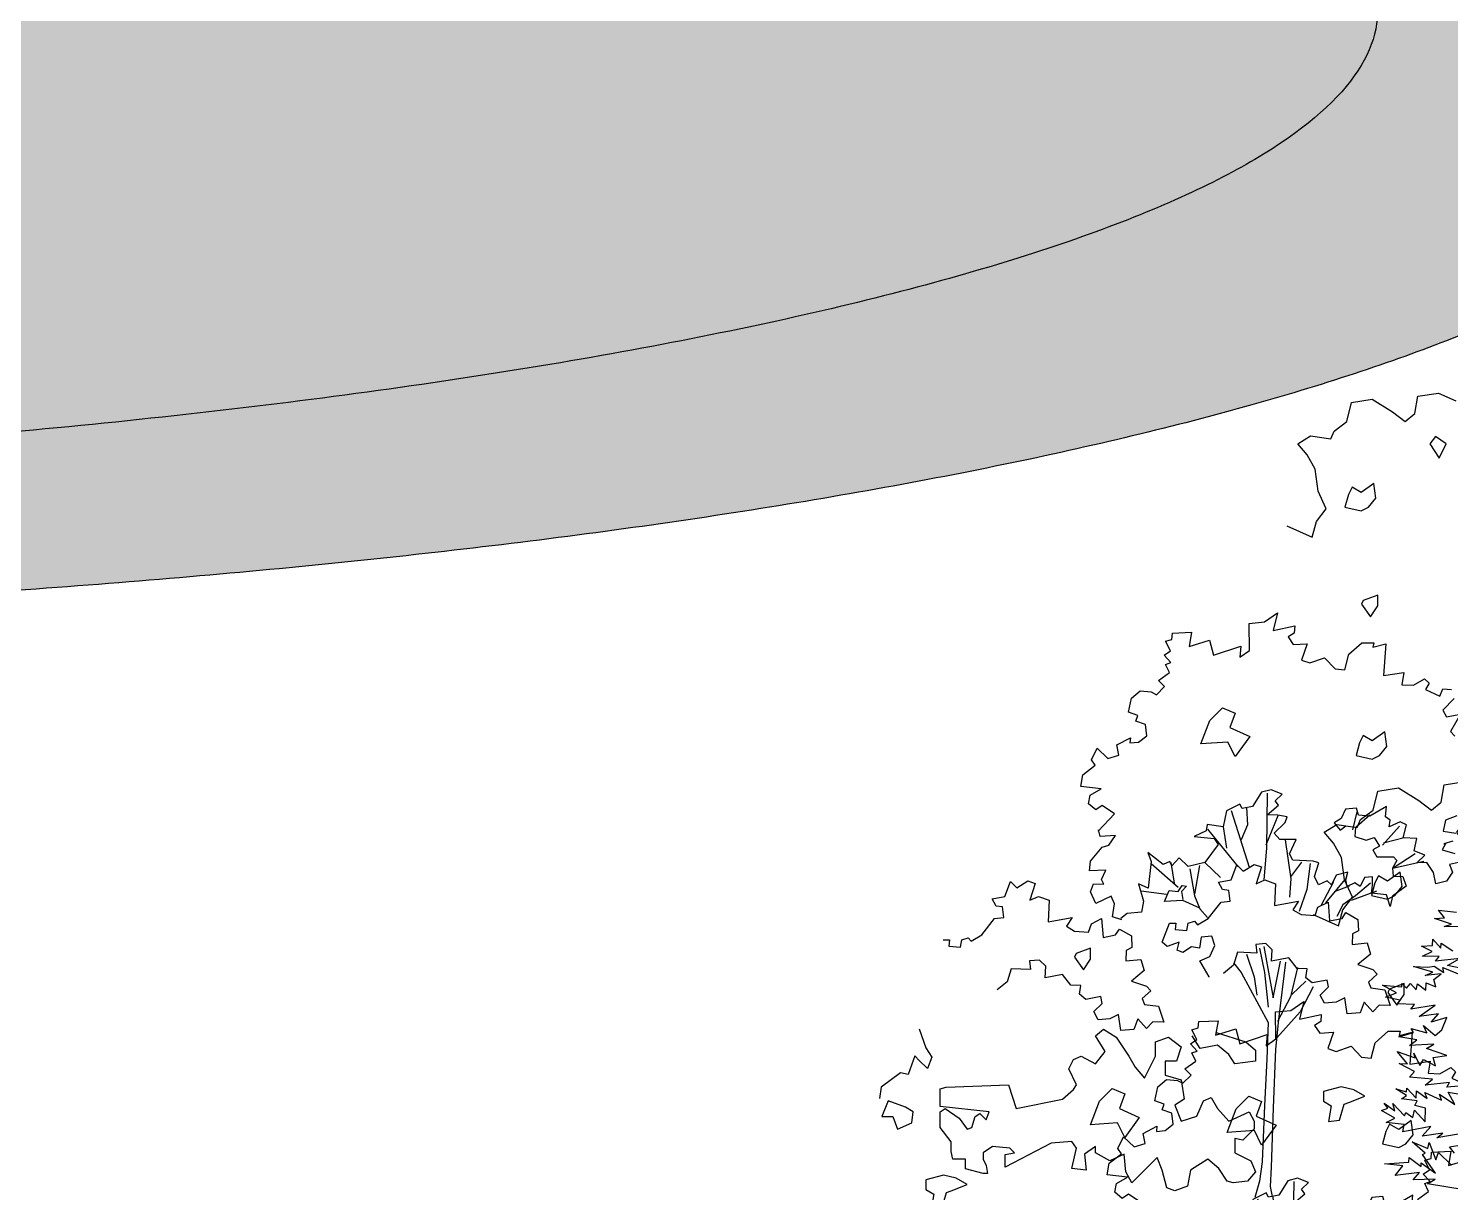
# Model space of a CAD drawing. Header units: inches. Extents: x 11.9 to 85.3, y 21.1 to 37.4.
# Drawn here: x 65.37 to 66.767, y 23.269 to 24.413 of the extents above; entities that cross this region are included whole.
import ezdxf

# ---------------------------------------------------------------- set-up
doc = ezdxf.new("R2010")
doc.units = ezdxf.units.IN
doc.header["$MEASUREMENT"] = 0
doc.layers.add('CAY', color=94, linetype='Continuous')
doc.layers.add('CAY-3', color=61, linetype='Continuous')

# ---------------------------------------------------------------- blocks, each defined once
blk = doc.blocks.new('A$C76451831')
at = {"layer": 'CAY'}
for p, q in [((1178, 1895), (1223.4, 1902.1)), ((1223.4, 1902.1), (1261.1, 1885)), ((1022.3, 1839.6), (1033, 1881.5)), ((1033, 1881.5), (1077.8, 1888.5)), ((1077.8, 1888.5), (1122.6, 1860.8)), ((1171.5, 1857.3), (1178, 1895)), ((994.6, 1818.9), (1022.3, 1839.6)), ((1122.6, 1860.8), (1150.3, 1839.6)), ((1150.3, 1839.6), (1171.5, 1857.3)), ((915, 1791.2), (942.7, 1808.3)), ((942.7, 1808.3), (987.6, 1801.8)), ((987.6, 1801.8), (994.6, 1818.9)), ((935.7, 1767), (915, 1791.2)), ((953.4, 1735.8), (935.7, 1767)), ((959.8, 1687.4), (953.4, 1735.8)), ((977.5, 1649), (959.8, 1687.4)), ((946.3, 1586.5), (956.3, 1621.3)), ((956.3, 1621.3), (977.5, 1649)), ((890.9, 1611.3), (946.3, 1586.5))]:
    blk.add_line(p, q, dxfattribs=at)
for points in [[(4296.2, 2058.5), (4320.4, 2075.3), (4312, 2093.3), (4323.6, 2097.5), (4308.8, 2113.3), (4322.5, 2122.8), (4312, 2143.9), (4325.7, 2148.1), (4326.7, 2161.8), (4368.9, 2163.9), (4363.7, 2132.3), (4408, 2146)], [(530, 749.3), (509.9, 755.6), (514.2, 784.1), (506.8, 800.9), (473, 785.1), (461.4, 810.4), (467.7, 828.4), (490.9, 827.3), (485.7, 837.9), (495.2, 857.9), (459.3, 856.8), (461.4, 877.9), (486.7, 908.5), (501.5, 912.7), (516.3, 933.8), (482.5, 931.7), (479.3, 946.5), (478.3, 943.3), (514.2, 981.3), (486.7, 999.2), (473, 989.7), (457.2, 1003.4), (460.4, 1022.4), (484.6, 1036.1), (440.3, 1041.4), (444.5, 1066.7), (472, 1087.8), (463.5, 1099.4), (476.2, 1124.7), (499.4, 1102.6), (523.6, 1110), (519.4, 1132.1), (549, 1147.9), (547.9, 1136.3), (566.9, 1138.4), (584.8, 1152.1), (581.7, 1176.4), (560.6, 1183.8), (564.8, 1196.4), (544.7, 1203.8), (551.1, 1234.4), (570.1, 1250.2), (594.3, 1248.1), (605.9, 1241.8), (623.8, 1259.7), (610.1, 1273.4), (634.4, 1290.3), (625.9, 1308.2), (637.6, 1312.5), (622.8, 1328.3), (636.5, 1337.8), (625.9, 1358.9), (639.7, 1363.1), (640.7, 1376.8), (682.9, 1378.9), (677.6, 1347.3), (721.9, 1361), (730.4, 1328.3), (790.5, 1348.3), (788.4, 1324.1), (809.5, 1338.8), (808.4, 1397.9), (842.2, 1401.1), (870.6, 1421.1), (861.1, 1382.1), (908.6, 1392.6), (907.6, 1376.8), (893.8, 1368.4), (905.4, 1351.5), (936, 1353.6), (923.4, 1317.7), (941.3, 1311.4), (974, 1323), (997.2, 1298.7), (1018.3, 1296.6), (1026.7, 1330.4), (1055.2, 1355.7), (1081.6, 1355.7), (1079.5, 1346.2), (1107.9, 1353.6), (1102.7, 1284), (1147, 1290.3), (1142.7, 1263.9), (1168.1, 1262.9), (1192.3, 1276.6), (1202.9, 1267.1), (1194.4, 1253.4), (1226.1, 1238.6), (1232.4, 1254.5), (1251.4, 1253.4)], [(1257.7, 1233.4), (1232.4, 1208), (1240.8, 1193.3), (1271.4, 1199.6), (1249.3, 1161.6), (1258.8, 1151.1)], [(1263, 977.1), (1238.7, 967.6), (1233.4, 943.3), (1260.9, 939.1)], [(1254.5, 921.2), (1234.5, 915.9), (1238.7, 915.9), (1231.3, 902.2), (1258.8, 894.8)], [(1267.2, 874.8), (1247.2, 870.5), (1253.5, 853.7)], [(1279.1, 158.1), (1199.4, 171.8), (1216.1, 181.6), (1168, 180.6), (1181.7, 196.4), (1128.5, 190.1), (1145, 210.9), (1105.3, 215), (1158.5, 218.6), (1158.8, 229), (1184.9, 209.5), (1185.2, 217.6), (1216.5, 195.2), (1188.5, 236.1), (1194, 238.6), (1165.5, 263.2), (1199.8, 248.8), (1202.6, 261.9), (1217.6, 224.2), (1223.1, 239.9), (1251.6, 212.6)], [(1257.9, 238.7), (1247.6, 252.6), (1274.4, 257.1)], [(1283.5, 283.1), (1219.2, 272.2), (1232.7, 282.1), (1187.2, 276), (1206.5, 296.7), (1144.9, 285.2), (1148.2, 301.4), (1108.5, 305.5), (1127.4, 315.3), (1098.5, 332.2), (1112.3, 337.1), (1104.5, 348.3), (1127.9, 331.1), (1123.1, 347.6), (1148.9, 320), (1151.8, 327.6), (1167.3, 316.6), (1170.6, 332.4), (1193.7, 307.5), (1194.8, 337), (1171, 343.2), (1176.8, 353.5), (1142, 357.4), (1153.2, 365.2), (1129.6, 379.1), (1153.4, 372.9), (1153.7, 381), (1174.2, 359), (1174.8, 374.8), (1198.2, 358.2), (1193.2, 371.5), (1229.8, 354.3), (1225.3, 367.6), (1258.9, 345.2), (1244, 372.4), (1302.2, 362.7)], [(1311.2, 388.7), (1241.7, 383.4), (1247.5, 393.6), (1193.8, 387.8), (1210.1, 400.4), (1160, 404.8), (1170.8, 417.6), (1137, 434.6), (1155.6, 434), (1132.5, 461.5), (1171.9, 447), (1169.5, 457.5), (1182.2, 430.8), (1190.3, 443.7), (1216.6, 429.6), (1211.8, 448.3), (1241.4, 452.3), (1196.6, 467.5), (1212.8, 477.3), (1159.7, 474.2), (1176, 486.8), (1136.3, 493.6), (1168.4, 502.9), (1163.7, 511.2), (1197.8, 501.9), (1190.2, 518), (1216.2, 495.8), (1230.2, 508.9), (1241.6, 535.3), (1206.8, 525.6), (1223.3, 543.6), (1180.5, 537.4), (1215.8, 562.4), (1162.5, 553.9), (1170.5, 564), (1133.4, 565.3), (1139.1, 573.3), (1107.2, 579.8), (1131.5, 589.4), (1100.4, 606.4), (1142.9, 602.6), (1143.1, 610.3), (1153.2, 599.5), (1161.7, 609.7), (1174.4, 596.1), (1177.5, 609.1), (1195.6, 595.3), (1196.2, 611.2), (1217.2, 602.3), (1212.8, 618.8), (1229.1, 631.3), (1194, 627.1), (1210.6, 634.7), (1168.4, 647.1), (1200.1, 646), (1213.8, 647.7), (1234.6, 633.9), (1232.3, 644.8), (1276.9, 627)], [(1287.8, 640.2), (1242.8, 649.4), (1270.1, 664.8), (1216.4, 658.5), (1224.9, 668.7), (1187.8, 670), (1209.5, 680.1), (1185.8, 691.3), (1209.9, 693.2), (1210.4, 706.8), (1228.3, 687.6), (1228.7, 698), (1254.8, 681.2)], [(1267.1, 733.8), (1235.4, 734.9), (1251.4, 739.8), (1214.7, 752), (1236, 753.5), (1223, 770.3), (1262.8, 766.2)], [(1253.5, 853.7), (1240.8, 833.6), (1217.6, 828.4), (1212.4, 852.6), (1197.6, 874.8), (1175.4, 873.7), (1193.4, 890.6), (1170.2, 900.1), (1175.4, 927.5), (1145.9, 928.6), (1153.3, 957), (1139.6, 963.4), (1115.3, 952.8), (1117.4, 967.6), (1106.9, 975), (1109, 997.1), (1073.1, 976), (1047.8, 978.1), (1043.6, 993.9), (1019.3, 991.8), (1009.9, 970.7), (995.1, 961.2), (1007.7, 945.4), (1020.4, 954.9), (1041.5, 951.8), (1040.4, 931.7), (1064.7, 923.3), (1082.6, 929.6), (1094.2, 910.6), (1079.5, 902.2), (1087.9, 887.4), (1124.8, 887.4), (1132.2, 879), (1122.7, 862.1), (1123.8, 845.2), (1144.9, 844.2), (1152.2, 823.1), (1122.7, 800.9), (1117.4, 778.8), (1109, 804.1), (1076.3, 807.3), (1078.4, 825.2), (1078.4, 843.1), (1061.5, 842.1), (1052, 822), (1040.4, 830.5), (1023.6, 822), (1020.4, 836.8), (1024.6, 853.7), (999.3, 847.3), (988.8, 826.2), (979.3, 834.7), (960.3, 826.2), (951.8, 844.2), (961.3, 873.7), (948.7, 877.9), (904.4, 880), (897, 893.7), (911.8, 925.4), (875.9, 925.4), (863.3, 939.1), (887.5, 962.3), (891.7, 975), (871.7, 978.1), (848.5, 979.2), (872.7, 1000.3), (865.4, 1009.8), (881.2, 1024.5), (856.9, 1034), (835.8, 1028.7), (815.8, 997.1), (793.6, 992.9), (788.4, 1002.4), (758.8, 987.6), (751.5, 952.8), (716.7, 958.1), (714.5, 944.4), (688.2, 931.7), (732.5, 927.5), (740.9, 913.8), (711.4, 874.8), (675.5, 866.3), (655.5, 885.3), (639.7, 867.4), (635.4, 876.9), (620.7, 870.5), (586.9, 896.9), (594.3, 876.9), (588, 818.9), (566.9, 828.4), (577.4, 790.4), (573.2, 766.1), (541.6, 763), (527.9, 752.4)], [(848.5, 1026.6), (846.4, 906.4), (841.1, 836.8)], [(769.4, 988.7), (808.4, 864.2)], [(803.1, 995), (805.2, 957), (791.5, 924.3)], [(871.7, 977.1), (845.3, 912.7)], [(1044.7, 985.5), (1035.2, 946.5)], [(1073.1, 978.1), (1042.6, 951.8)], [(717.7, 947.5), (784.2, 866.3)], [(751.5, 952.8), (758.8, 906.4)], [(1137.5, 953.9), (1100.6, 912.7)], [(887.5, 924.3), (900.2, 838.9), (897, 798.8)], [(1148, 928.6), (1102.7, 917)], [(594.3, 872.7), (653.4, 821)], [(637.6, 874.8), (644.9, 829.4)], [(711.4, 874.8), (746.2, 842.1)], [(923.4, 875.8), (899.1, 843.1)], [(942.4, 872.7), (935, 815.7), (918.1, 767.2)], [(1172.3, 893.7), (1123.8, 862.1)], [(1191.3, 876.9), (1125.9, 862.1)], [(634.4, 741.9), (648.1, 741.9), (647, 728.2), (672.4, 726.1), (675.5, 741.9), (689.2, 746.1), (695.6, 738.7), (718.8, 752.4), (747.2, 788.3), (767.3, 790.4), (764.1, 813.6), (750.4, 815.7), (742, 831.5), (769.4, 836.8), (782, 869.5), (795.8, 855.8), (820, 870.5), (835.8, 865.3), (824.2, 828.4), (843.2, 836.8), (866.4, 828.4), (864.3, 780.9), (917, 790.4), (904.4, 771.4), (922.3, 760.9), (952.9, 758.7), (959.2, 776.7), (981.4, 788.3), (984.5, 747.1), (1012, 752.4), (1020.4, 765.1), (1046.8, 750.3), (1047.8, 725), (1035.2, 718.7), (1034.1, 695.5), (1066.8, 698.6), (1074.2, 674.4), (1046.8, 651.2), (1079.5, 640.6), (1089, 630.1), (1070, 613.2), (1075.2, 600.5), (1105.8, 596.3), (1117.4, 561.5), (1093.2, 562.6), (1079.5, 547.8), (1060.5, 568.9), (1052, 545.7), (1023.6, 543.6), (1018.3, 578.4), (999.3, 568.9), (974, 566.8), (964.5, 584.7), (982.4, 602.7), (979.3, 617.4), (946.6, 611.1), (932.9, 622.7), (936, 641.7), (913.9, 642.7), (895.9, 665.9), (858, 658.6), (859, 683.9), (845.3, 697.6), (823.2, 695.5), (825.3, 676.5), (783.1, 678.6), (774.7, 650.1), (752.5, 632.2)], [(678.7, 861.1), (689.2, 802), (700.8, 773.5), (717.7, 754.5)], [(699.8, 868.4), (689.2, 805.2)], [(1021.5, 842.1), (976.1, 786.2)], [(572.2, 812.5), (628.1, 805.2)], [(662.9, 791.4), (623.8, 789.3), (633.3, 813.6), (653.4, 811.5), (661.8, 824.1), (671.3, 823.1), (660.8, 811.5), (663.9, 793.6)], [(993, 832.6), (965.6, 779.8)], [(1027.8, 823.1), (995.1, 810.4)], [(1074.2, 829.4), (1041.5, 802), (1014.1, 782), (1000.4, 756.6)], [(1033.1, 792.5), (1087.9, 812.5)], [(662.9, 792.5), (699.8, 775.6)], [(720.9, 623.7), (720.9, 624.8), (700.8, 659.6), (723, 669.1), (733.5, 693.4), (727.2, 713.4), (704, 711.3), (699.8, 687), (682.9, 690.2), (663.9, 677.5), (651.3, 682.8), (655.5, 700.7), (629.1, 691.2), (618.6, 700.7), (634.4, 741.9)], [(831.6, 687), (842.2, 634.3), (850.6, 558.4)], [(841.1, 691.2), (861.1, 578.4), (877, 658.6)], [(774.7, 655.4), (791.5, 634.3), (850.6, 524.6), (847.4, 444.5), (842.2, 343.2), (836.9, 219.8), (831.6, 177.6), (821.1, 141.8)], [(803.1, 674.4), (820, 624.8), (825.3, 584.7)], [(888.6, 656.4), (872.7, 530.9), (866.4, 466.6), (861.1, 337.9), (856.9, 208.2), (854.8, 166), (859, 143.9)], [(914.9, 644.8), (899.1, 580.5), (870.6, 526.7)], [(948.7, 602.7), (920.2, 547.8), (869.6, 490.9)], [(932.9, 615.3), (902.3, 585.8)]]:
    blk.add_lwpolyline(points, dxfattribs=at)
for points in [[(1240.2, 1791.1), (1216.4, 1806.9), (1204.5, 1791.1), (1224.3, 1759.4)], [(1085.8, 1672.3), (1081.8, 1704), (1054.1, 1684.2), (1034.3, 1696), (1026.4, 1680.2), (1018.5, 1652.5), (1054.1, 1644.6), (1069.9, 1652.5)], [(1058.5, 1448.2), (1054.5, 1440.3), (1074.3, 1412.6), (1090.2, 1436.3), (1090.2, 1460.1)], [(722.8, 1185.8), (750.5, 1213.5), (778.2, 1201.7), (766.3, 1170), (809.9, 1150.2), (778.2, 1106.6), (762.4, 1138.3), (703, 1134.3)], [(1109.9, 1128.8), (1106, 1160.5), (1078.3, 1140.7), (1058.5, 1152.6), (1050.5, 1136.7), (1042.6, 1109), (1078.3, 1101.1), (1094.1, 1109)], [(1037.6, 376.9), (1009.9, 384), (971.5, 373.4), (971.5, 352.7), (988.6, 342.1), (982.2, 307.9), (1006.3, 310.8), (1016.4, 345.6), (1027, 349.2), (1061.8, 363.3)]]:
    blk.add_lwpolyline(points, close=True, dxfattribs=at)
at = {"layer": 'CAY-3'}
for p, q in [((86.7, 510.8), (100.8, 469.5)), ((472.7, 495.7), (489.8, 509.9)), ((489.8, 509.9), (517.5, 492.2)), ((736.2, 502.8), (801.7, 482.1)), ((100.8, 469.5), (114.4, 448.9)), ((493.3, 461.5), (472.7, 495.7)), ((517.5, 492.2), (545.2, 450.9)), ((604.1, 482.1), (631.9, 492.2)), ((604.1, 450.9), (604.1, 482.1)), ((631.9, 492.2), (659.6, 471.5)), ((659.6, 471.5), (649.5, 440.3)), ((701.4, 468), (683.7, 495.7)), ((739.2, 475.1), (701.4, 468)), ((763.9, 454.4), (739.2, 475.1)), ((801.7, 482.1), (822.3, 464.4)), ((76.8, 451.7), (62.5, 410.5)), ((86.7, 441.8), (76.8, 451.7)), ((104.4, 424.1), (86.7, 441.8)), ((114.4, 448.9), (104.4, 424.1)), ((413.7, 423.2), (424.3, 443.8)), ((424.3, 443.8), (441.4, 450.9)), ((441.4, 450.9), (472.7, 433.8)), ((472.7, 433.8), (493.3, 461.5)), ((545.2, 450.9), (559.3, 426.7)), ((580, 402.5), (604.1, 450.9)), ((624.8, 440.3), (624.8, 409)), ((649.5, 440.3), (624.8, 440.3)), ((777.5, 433.8), (763.9, 454.4)), ((822.3, 440.3), (777.5, 433.8)), ((822.3, 464.4), (822.3, 440.3)), ((45.4, 414.1), (3.5, 382.8)), ((62.5, 410.5), (45.4, 414.1)), ((430.8, 388.4), (413.7, 423.2)), ((559.3, 426.7), (580, 402.5)), ((624.8, 409), (659.6, 399)), ((3.5, 382.8), (0, 358.6)), ((132.1, 379.3), (145.6, 382.8)), ((132.1, 340.9), (132.1, 379.3)), ((145.6, 382.8), (281.8, 388.3)), ((281.8, 388.3), (298.9, 336.4)), ((400.1, 357.1), (424.3, 378.3)), ((424.3, 378.3), (430.8, 388.4)), ((659.6, 399), (666.6, 357.1)), ((298.9, 336.4), (400.1, 357.1)), ((666.6, 357.1), (646, 343.5)), ((646, 343.5), (659.6, 308.7)), ((694.4, 319.3), (708.5, 353.5)), ((708.5, 353.5), (725.6, 360.6)), ((725.6, 360.6), (739.2, 336.4)), ((240, 329.4), (132.1, 340.9)), ((132.7, 329.4), (143.3, 336.4)), ((132.7, 294.5), (132.7, 329.4)), ((143.3, 336.4), (173.9, 315.2)), ((173.9, 315.2), (191.6, 291)), ((201.6, 294.5), (208.7, 318.7)), ((208.7, 318.7), (219.3, 325.8)), ((219.3, 325.8), (232.9, 311.7)), ((232.9, 311.7), (240, 329.4)), ((659.6, 308.7), (694.4, 319.3)), ((739.2, 336.4), (763.9, 308.7)), ((763.9, 308.7), (808.7, 329.4)), ((808.7, 329.4), (819.4, 308.7)), ((156.8, 263.3), (132.7, 294.5)), ((191.6, 291), (201.6, 294.5)), ((819.4, 291.6), (794.6, 267.4)), ((819.4, 308.7), (819.4, 291.6)), ((156.8, 242.6), (156.8, 263.3)), ((247, 253.3), (226.4, 239.1)), ((284.8, 249.7), (247, 253.3)), ((375.4, 260.4), (274.7, 207.8)), ((295.4, 239.1), (284.8, 249.7)), ((420.8, 263.9), (375.4, 260.4)), ((430.8, 249.7), (420.8, 263.9)), ((420.8, 204.9), (430.8, 249.7)), ((472.7, 253.3), (448.5, 236.2)), ((472.7, 239.7), (472.7, 253.3)), ((794.6, 267.4), (777.5, 270.4)), ((777.5, 270.4), (777.5, 239.7)), ((160.4, 225.5), (156.8, 242.6)), ((188.1, 225.5), (160.4, 225.5)), ((188.1, 204.3), (188.1, 225.5)), ((226.4, 239.1), (226.4, 225.5)), ((226.4, 225.5), (232.9, 211.4)), ((274.7, 235.6), (295.4, 239.1)), ((274.7, 207.8), (274.7, 235.6)), ((448.5, 236.2), (452, 201.4)), ((503.9, 222), (472.7, 239.7)), ((535.2, 236.2), (503.9, 222)), ((538.7, 197.8), (535.2, 236.2)), ((607.7, 229.1), (583.5, 204.9)), ((618.3, 201.4), (607.7, 229.1)), ((718.5, 225.5), (680.2, 201.4)), ((742.7, 204.9), (718.5, 225.5)), ((777.5, 239.7), (812.3, 222)), ((812.3, 222), (822.3, 197.8)), ((226.4, 194.3), (188.1, 204.3)), ((236.4, 194.3), (226.4, 194.3)), ((232.9, 211.4), (236.4, 194.3)), ((452, 201.4), (420.8, 204.9)), ((552.3, 173.6), (538.7, 197.8)), ((583.5, 204.9), (552.3, 173.6)), ((628.3, 163), (618.3, 201.4)), ((680.2, 201.4), (673.7, 166.6)), ((760.4, 177.2), (742.7, 204.9)), ((822.3, 197.8), (805.2, 177.2)), ((646, 156.5), (628.3, 163)), ((673.7, 166.6), (646, 156.5)), ((774, 173.6), (760.4, 177.2)), ((805.2, 177.2), (774, 173.6))]:
    blk.add_line(p, q, dxfattribs=at)
blk.add_lwpolyline([(138.9, 705.6), (152.6, 705.6), (151.5, 691.9), (176.9, 689.8), (180, 705.6), (193.7, 709.9), (200.1, 702.5), (223.3, 716.2), (251.7, 752), (271.8, 754.2), (268.6, 777.4), (254.9, 779.5), (246.5, 795.3), (273.9, 800.6), (286.5, 833.3), (300.3, 819.5), (324.5, 834.3), (340.3, 829), (328.7, 792.1), (347.7, 800.6), (370.9, 792.1), (368.8, 744.7), (421.5, 754.2), (408.9, 735.2), (426.8, 724.6), (457.4, 722.5), (463.7, 740.4), (485.9, 752), (489, 710.9), (516.5, 716.2), (524.9, 728.8), (551.3, 714.1), (552.3, 688.8), (539.7, 682.4), (538.6, 659.2), (571.3, 662.4), (578.7, 638.1), (551.3, 614.9), (584, 604.4), (593.5, 593.8), (574.5, 577), (579.7, 564.3), (610.3, 560.1), (621.9, 525.3), (597.7, 526.3), (584, 511.6), (565, 532.7), (556.5, 509.5), (528.1, 507.4), (522.8, 542.2), (503.8, 532.7), (478.5, 530.6), (469, 548.5), (486.9, 566.4), (483.8, 581.2), (451.1, 574.9), (437.4, 586.5), (440.5, 605.4), (418.4, 606.5), (400.5, 629.7), (362.5, 622.3), (363.5, 647.6), (349.8, 661.3), (327.7, 659.2), (329.8, 640.3), (287.6, 642.4), (279.2, 613.9), (257, 596)], dxfattribs=at)
for points in [[(430.1, 675.3), (426.1, 667.3), (445.9, 639.6), (461.7, 663.4), (461.7, 687.1)], [(481.1, 352.5), (508.8, 380.2), (536.5, 368.3), (524.6, 336.6), (568.2, 316.8), (536.5, 273.3), (520.7, 305), (461.3, 301)], [(56.6, 339.4), (18.3, 353.5), (4.7, 318.7), (28.9, 318.7), (38.9, 291), (70.2, 305.2), (73.7, 329.4)], [(167.4, 183.7), (139.7, 190.7), (101.4, 180.1), (101.4, 159.5), (118.5, 148.9), (112, 114.6), (136.2, 117.6), (146.2, 152.4), (156.8, 155.9), (191.6, 170.1)]]:
    blk.add_lwpolyline(points, close=True, dxfattribs=at)

msp = doc.modelspace()

# ---------------------------------------------------------------- hatches: boundary and pattern name
at = {"true_color": 0x939598}
h = msp.add_hatch(dxfattribs=at)
h.set_pattern_fill('GOST_GROUND', color=252, scale=0.0085)
h.set_pattern_definition([(45, (0, 0), (0.12020815, 0), [0.17]), (45, (0.0255, 0), (0.12020815, 0), [0.17]), (45, (0.051, 0), (0.12020815, 0), [0.17])])
edge = h.paths.add_edge_path()
edge.add_line((67.4352, 27.1344), (65.3891, 27.1344))
edge.add_line((65.3891, 27.1344), (65.3891, 24.9139))
edge.add_spline(control_points=[(65.3891, 24.9139), (65.5039, 24.9015), (65.6137, 24.8871)], knot_values=[0.52123, 0.52123, 0.52123, 0.60723, 0.60723, 0.60723], weights=[0.86225, 0.865802, 0.871111], degree=2, periodic=0)
edge.add_spline(control_points=[(65.6137, 24.8871), (65.8538, 24.8557), (66.0636, 24.8157)], knot_values=[0.329424, 0.329424, 0.329424, 0.52123, 0.52123, 0.52123], weights=[0.871111, 0.882951, 0.903531], degree=2, periodic=0)
edge.add_spline(control_points=[(66.0636, 24.8157), (66.2271, 24.7846), (66.3679, 24.7491)], knot_values=[0.173686, 0.173686, 0.173686, 0.329424, 0.329424, 0.329424], weights=[0.903531, 0.920241, 0.942712], degree=2, periodic=0)
edge.add_spline(control_points=[(66.3679, 24.7491), (66.5171, 24.7115), (66.6371, 24.6699)], knot_values=[0, 0, 0, 0.173686, 0.173686, 0.173686], weights=[0.942712, 0.967773, 1], degree=2, periodic=0)
edge.add_spline(control_points=[(66.6371, 24.6699), (66.6494, 24.6655), (66.6618, 24.661)], knot_values=[6.748839, 6.748839, 6.748839, 7.248839, 7.248839, 7.248839], weights=[1, 1, 1], degree=2, periodic=0)
edge.add_spline(control_points=[(66.6618, 24.661), (66.6742, 24.6566), (66.6866, 24.6521)], knot_values=[6.248839, 6.248839, 6.248839, 6.748839, 6.748839, 6.748839], weights=[1, 1, 1], degree=2, periodic=0)
edge.add_spline(control_points=[(66.6866, 24.6521), (66.7426, 24.6312), (66.7907, 24.6096)], knot_values=[6.161485, 6.161485, 6.161485, 6.248839, 6.248839, 6.248839], weights=[1, 0.983792, 0.969396], degree=2, periodic=0)
edge.add_spline(control_points=[(66.7907, 24.6096), (66.8283, 24.5927), (66.8609, 24.5754)], knot_values=[6.094844, 6.094844, 6.094844, 6.161485, 6.161485, 6.161485], weights=[0.969396, 0.958414, 0.948487], degree=2, periodic=0)
edge.add_spline(control_points=[(66.8609, 24.5754), (66.8932, 24.5583), (66.9203, 24.5409)], knot_values=[6.030353, 6.030353, 6.030353, 6.094844, 6.094844, 6.094844], weights=[0.948487, 0.93888, 0.930261], degree=2, periodic=0)
edge.add_spline(control_points=[(66.9203, 24.5409), (66.9367, 24.5304), (66.9513, 24.5199)], knot_values=[5.992002, 5.992002, 5.992002, 6.030353, 6.030353, 6.030353], weights=[0.930261, 0.925135, 0.920359], degree=2, periodic=0)
edge.add_spline(control_points=[(66.9513, 24.5199), (66.9653, 24.5097), (66.9776, 24.4994)], knot_values=[5.955286, 5.955286, 5.955286, 5.992002, 5.992002, 5.992002], weights=[0.920359, 0.915786, 0.911534], degree=2, periodic=0)
edge.add_spline(control_points=[(66.9776, 24.4994), (66.9873, 24.4913), (66.9959, 24.4831)], knot_values=[5.926552, 5.926552, 5.926552, 5.955286, 5.955286, 5.955286], weights=[0.911534, 0.908206, 0.905074], degree=2, periodic=0)
edge.add_spline(control_points=[(66.9959, 24.4831), (67.0032, 24.4762), (67.0097, 24.4693)], knot_values=[5.902351, 5.902351, 5.902351, 5.926552, 5.926552, 5.926552], weights=[0.905074, 0.902437, 0.899938], degree=2, periodic=0)
edge.add_spline(control_points=[(67.0097, 24.4693), (67.0149, 24.4637), (67.0196, 24.4581)], knot_values=[5.882899, 5.882899, 5.882899, 5.902351, 5.902351, 5.902351], weights=[0.899938, 0.89793, 0.896012], degree=2, periodic=0)
edge.add_spline(control_points=[(67.0196, 24.4581), (67.0243, 24.4525), (67.0285, 24.4469)], knot_values=[5.863573, 5.863573, 5.863573, 5.882899, 5.882899, 5.882899], weights=[0.896012, 0.894106, 0.892289], degree=2, periodic=0)
edge.add_spline(control_points=[(67.0285, 24.4469), (67.0338, 24.4398), (67.0382, 24.4327)], knot_values=[5.839234, 5.839234, 5.839234, 5.863573, 5.863573, 5.863573], weights=[0.892289, 0.89, 0.887852], degree=2, periodic=0)
edge.add_spline(control_points=[(67.0382, 24.4327), (67.0417, 24.427), (67.0447, 24.4214)], knot_values=[5.819954, 5.819954, 5.819954, 5.839234, 5.839234, 5.839234], weights=[0.887852, 0.886151, 0.884538], degree=2, periodic=0)
edge.add_spline(control_points=[(67.0447, 24.4214), (67.0476, 24.416), (67.05, 24.4106)], knot_values=[5.80168, 5.80168, 5.80168, 5.819954, 5.819954, 5.819954], weights=[0.884538, 0.883009, 0.881559], degree=2, periodic=0)
edge.add_spline(control_points=[(67.05, 24.4106), (67.0541, 24.4013), (67.0567, 24.392)], knot_values=[5.770228, 5.770228, 5.770228, 5.80168, 5.80168, 5.80168], weights=[0.881559, 0.879064, 0.876804], degree=2, periodic=0)
edge.add_spline(control_points=[(67.0567, 24.392), (67.0577, 24.3884), (67.0585, 24.3848)], knot_values=[5.75801, 5.75801, 5.75801, 5.770228, 5.770228, 5.770228], weights=[0.876804, 0.875926, 0.875084], degree=2, periodic=0)
edge.add_spline(control_points=[(67.0585, 24.3848), (67.0598, 24.3791), (67.0605, 24.3734)], knot_values=[5.738762, 5.738762, 5.738762, 5.75801, 5.75801, 5.75801], weights=[0.875084, 0.873756, 0.872517], degree=2, periodic=0)
edge.add_spline(control_points=[(67.0605, 24.3734), (67.061, 24.3697), (67.0612, 24.3661)], knot_values=[5.72657, 5.72657, 5.72657, 5.738762, 5.738762, 5.738762], weights=[0.872517, 0.871732, 0.870983], degree=2, periodic=0)
edge.add_line((67.0614, 24.3633), (67.0614, 24.3606))
edge.add_spline(control_points=[(67.0614, 24.3606), (67.0615, 24.3584), (67.0614, 24.3562)], knot_values=[5.70997, 5.70997, 5.70997, 5.717351, 5.717351, 5.717351], weights=[0.869869, 0.869432, 0.869007], degree=2, periodic=0)
edge.add_spline(control_points=[(67.0609, 24.3474), (67.0614, 24.3518), (67.0614, 24.3562)], knot_values=[5.695114, 5.695114, 5.695114, 5.70997, 5.70997, 5.70997], weights=[0.867349, 0.868152, 0.869007], degree=2, periodic=0)
edge.add_line((67.0614, 24.3562), (67.0614, 24.0633))
edge.add_line((67.0614, 24.0633), (67.4352, 24.0633))
edge.add_line((67.4352, 24.0633), (67.4352, 27.1344))
edge = h.paths.add_edge_path()
edge.add_line((65.3891, 27.1344), (63.3723, 27.1344))
edge.add_line((63.3723, 27.1344), (63.3723, 24.9691))
edge.add_spline(control_points=[(63.3723, 24.9691), (63.7145, 24.9864), (64.0745, 24.9849)], knot_values=[1.066196, 1.066196, 1.066196, 1.321012, 1.321012, 1.321012], weights=[0.924312, 0.891632, 0.874375], degree=2, periodic=0)
edge.add_spline(control_points=[(64.0745, 24.9849), (64.5036, 24.983), (64.9215, 24.9548)], knot_values=[0.775098, 0.775098, 0.775098, 1.066196, 1.066196, 1.066196], weights=[0.874375, 0.854661, 0.855077], degree=2, periodic=0)
edge.add_spline(control_points=[(64.9215, 24.9548), (65.1623, 24.9385), (65.3891, 24.9139)], knot_values=[0.60723, 0.60723, 0.60723, 0.775098, 0.775098, 0.775098], weights=[0.855077, 0.855316, 0.86225], degree=2, periodic=0)
edge.add_line((65.3891, 24.9139), (65.3891, 27.1344))
at = {"true_color": 0x383839}
h = msp.add_hatch(color=250, dxfattribs=at)
h.dxf.hatch_style = 1
edge = h.paths.add_edge_path()
edge.add_ellipse((64.26, 24.4085), major_axis=(-2.8014, 0.0523), ratio=0.204931, start_angle=288.6937, end_angle=540)
edge.add_line((67.0614, 24.3562), (67.0614, 24.3606))
edge.add_ellipse((64.26, 24.4085), major_axis=(-2.8014, 0.0523), ratio=0.204931, start_angle=540.4384, end_angle=570.2021)
edge.add_line((66.6866, 24.6521), (66.6371, 24.6699))
edge.add_ellipse((64.26, 24.4085), major_axis=(-2.8014, 0.0523), ratio=0.204931, start_angle=212.17, end_angle=246.4515)
edge.add_ellipse((64.26, 24.4085), major_axis=(-2.8014, 0.0523), ratio=0.204931, start_angle=246.4515, end_angle=288.6937)
edge = h.paths.add_edge_path(flags=16)
edge.add_ellipse((64.2181, 24.4504), major_axis=(-2.4768, 0.0209), ratio=0.193122, start_angle=284.0819, end_angle=643.7165, ccw=False)
edge.add_line((63.6194, 24.9194), (63.6347, 24.92))
at = {"true_color": 0x136735}
h = msp.add_hatch(color=116, dxfattribs=at)
h.dxf.hatch_style = 1
edge = h.paths.add_edge_path()
edge.add_ellipse((64.2181, 24.4504), major_axis=(-2.4768, 0.0209), ratio=0.193122, start_angle=284.0819, end_angle=643.7165)
edge.add_line((63.6347, 24.92), (63.6194, 24.9194))

# ---------------------------------------------------------------- linework, layer by layer
msp.add_lwpolyline([(61.4586, 23.7913, 0.283451), (67.0614, 23.3938), (67.0614, 24.3772)], format="xyb")
for points, weights, knots in [([(66.6371, 24.6699), (65.1672, 25.1793), (62.798, 24.9246), (60.4287, 24.6698), (61.8579, 24.156), (63.287, 23.6422), (65.6808, 23.8882), (68.0746, 24.1341), (66.6866, 24.6521), (66.6618, 24.661), (66.6371, 24.6699)], [1, 0.710136079506, 1, 0.710136079506, 1, 0.710136079506, 1, 0.710136079506, 1, 1, 1], [0, 0, 0, 1.56221, 1.56221, 3.124419, 3.124419, 4.686629, 4.686629, 6.248839, 6.248839, 7.248839, 7.248839, 7.248839]), ([(63.6194, 24.9194), (61.2199, 24.8235), (61.8138, 24.355), (62.4077, 23.8866), (64.8092, 23.981), (67.2106, 24.0755), (66.6243, 24.5442), (66.038, 25.013), (63.6347, 24.92), (63.6271, 24.9197), (63.6194, 24.9194)], [1, 0.707670189706, 1, 0.707670189706, 1, 0.707670189706, 1, 0.707670189706, 1, 1, 1], [0, 0, 0, 1.569202, 1.569202, 3.138404, 3.138404, 4.707606, 4.707606, 6.276809, 6.276809, 7.276809, 7.276809, 7.276809])]:
    msp.add_rational_spline(points, weights, degree=2, knots=knots)

# ---------------------------------------------------------------- block references
at = {"layer": 'CAY', "xscale": 0.0004489089019145984, "yscale": 0.0004489089019145984, "zscale": 0.0004489089019145984}
for p in [(66.2059, 23.2005), (66.2318, 22.8188), (64.8058, 22.3382)]:
    msp.add_blockref('A$C76451831', p, dxfattribs=at)

doc.saveas('drawing.dxf')
